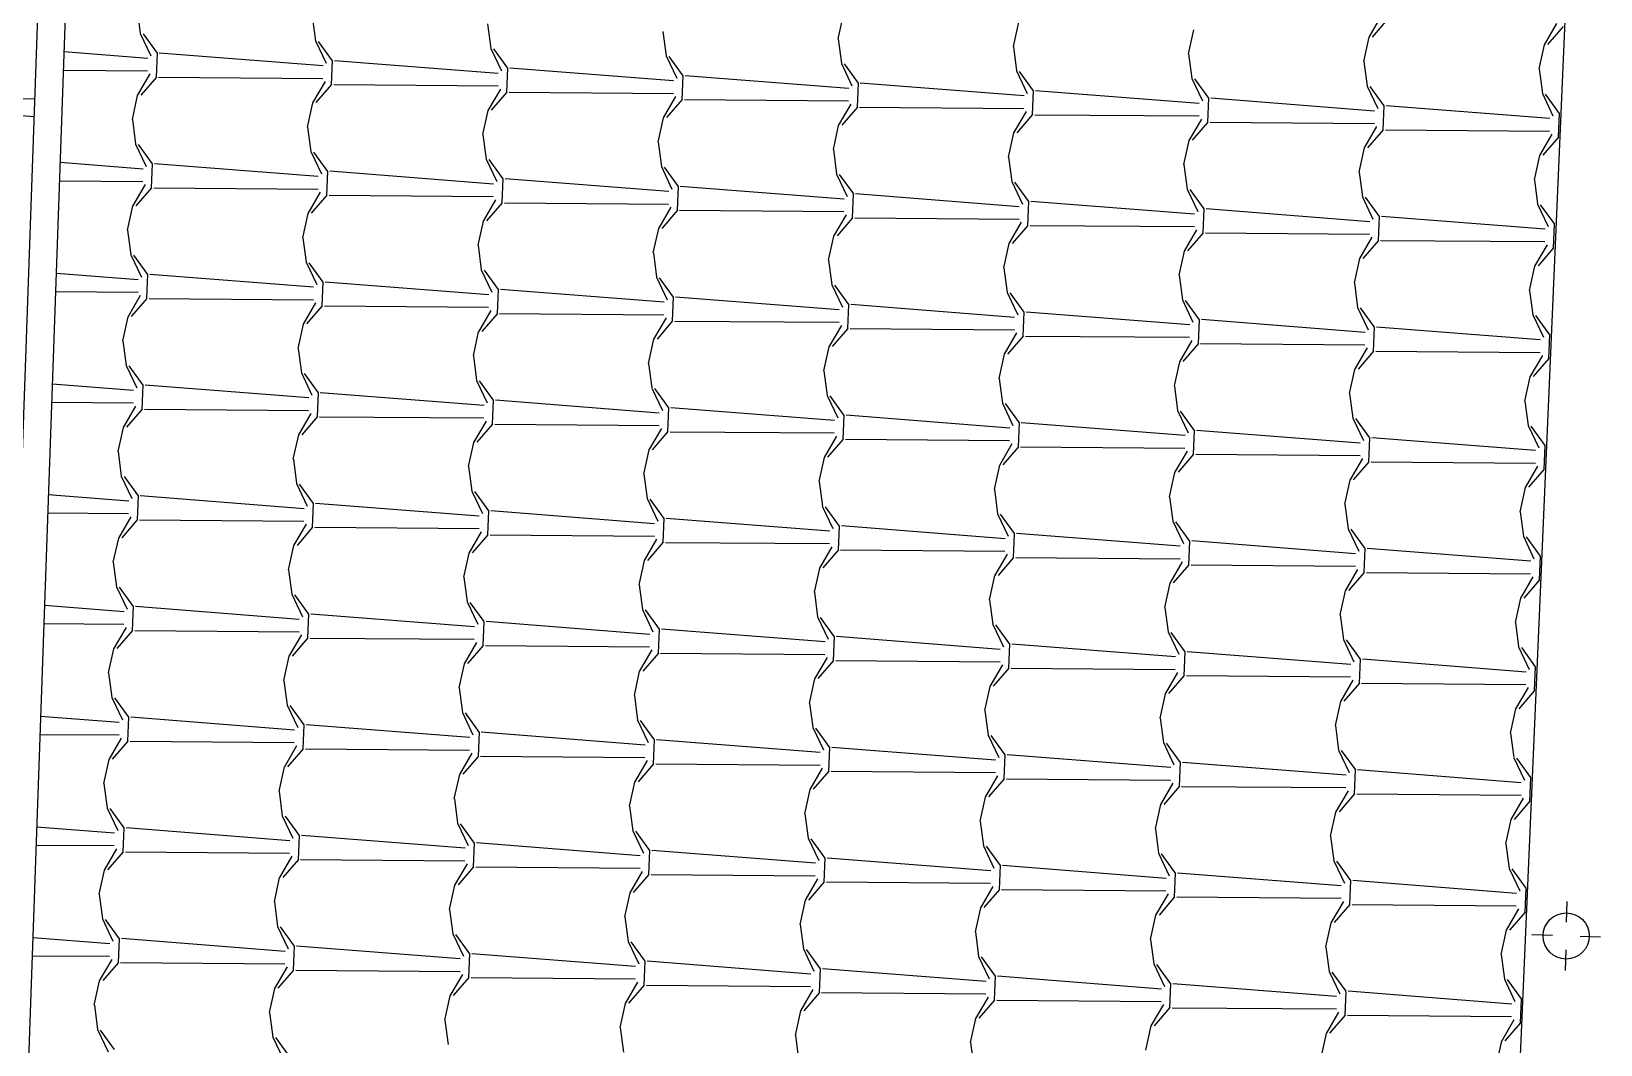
# Model space of a CAD drawing. Extents: x 1037 to 14540, y 1034 to 18285.
# Drawn here: x 6475.3 to 6815.2, y 3676.3 to 3895.8 of the extents above; entities that cross this region are included whole.
import ezdxf

# ---------------------------------------------------------------- set-up
doc = ezdxf.new("R2010")
doc.units = 0
doc.header["$LTSCALE"] = 100
doc.header["$MEASUREMENT"] = 0
doc.layers.get('0').update_dxf_attribs({"color": 240, "linetype": 'CONTINUOUS'})
for name, color, linetype in [('proiezioni', 252, 'CONTINUOUS'), ('retini copertura', 32, 'CONTINUOUS'), ('testi di progetto', 7, 'CONTINUOUS')]:
    doc.layers.add(name, color=color, linetype=linetype)

# ---------------------------------------------------------------- blocks, each defined once
blk = doc.blocks.new('*X1855')
at = {"color": 0}
for p, q in [((11.2134, 38.8), (11.3654, 38.7989)), ((11.2123, 38.7724), (11.364, 38.7606))]:
    blk.add_line(p, q, dxfattribs=at)
blk = doc.blocks.new('*X1856')
at = {"color": 0}
for p, q in [((11.5876, 38.9936), (11.5946, 38.9405)), ((11.9672, 38.9773), (11.9743, 38.9242)), ((12.3469, 38.9611), (12.3539, 38.9079)), ((13.1062, 38.9285), (13.1177, 38.9809)), ((13.4858, 38.9122), (13.4974, 38.9646)), ((14.2567, 38.9319), (14.2837, 38.9783)), ((14.2971, 38.9716), (14.2633, 38.9325)), ((14.6363, 38.9157), (14.6634, 38.962)), ((11.5946, 38.9404), (11.6176, 38.892)), ((11.6315, 38.8975), (11.6012, 38.9394)), ((11.9743, 38.9242), (11.9972, 38.8757)), ((12.7265, 38.9448), (12.7336, 38.8916)), ((13.1062, 38.9285), (13.1132, 38.8753)), ((13.8655, 38.8959), (13.877, 38.9483)), ((14.2451, 38.8796), (14.2567, 38.932)), ((14.6768, 38.9553), (14.643, 38.9162)), ((11.6107, 38.8862), (11.429, 38.9004)), ((11.6293, 38.8459), (11.6315, 38.8975)), ((11.9904, 38.8699), (11.6357, 38.8976)), ((12.0112, 38.8812), (11.9809, 38.9231)), ((12.3539, 38.9079), (12.3769, 38.8594)), ((12.3908, 38.865), (12.3605, 38.9068)), ((12.7336, 38.8916), (12.7565, 38.8431)), ((12.7705, 38.8487), (12.7402, 38.8905)), ((13.4859, 38.9122), (13.4929, 38.859)), ((13.8655, 38.8959), (13.8725, 38.8427)), ((14.6248, 38.8633), (14.6363, 38.9157)), ((11.6103, 38.8586), (11.4276, 38.86)), ((12.009, 38.8296), (12.0112, 38.8812)), ((12.37, 38.8536), (12.0154, 38.8813)), ((12.3886, 38.8133), (12.3908, 38.8649)), ((12.7497, 38.8373), (12.395, 38.865)), ((13.1132, 38.8753), (13.1362, 38.8268)), ((13.1501, 38.8324), (13.1198, 38.8743)), ((13.4929, 38.859), (13.5158, 38.8105)), ((13.5298, 38.8161), (13.4995, 38.858)), ((14.2452, 38.8796), (14.2522, 38.8264)), ((14.6248, 38.8633), (14.6318, 38.8101)), ((11.5888, 38.8062), (11.6159, 38.8525)), ((11.6293, 38.8459), (11.5955, 38.8067)), ((11.99, 38.8423), (11.6342, 38.8451)), ((11.9685, 38.7899), (11.9955, 38.8362)), ((12.009, 38.8296), (11.9751, 38.7904)), ((12.3696, 38.826), (12.0139, 38.8288)), ((12.7683, 38.797), (12.7705, 38.8486)), ((13.1293, 38.821), (12.7747, 38.8488)), ((13.1479, 38.7807), (13.1501, 38.8324)), ((13.509, 38.8048), (13.1543, 38.8325)), ((13.8725, 38.8427), (13.8955, 38.7942)), ((13.9094, 38.7998), (13.8791, 38.8417)), ((14.2522, 38.8264), (14.2751, 38.7779)), ((14.2891, 38.7835), (14.2588, 38.8254)), ((11.5773, 38.7539), (11.5888, 38.8062)), ((11.9569, 38.7376), (11.9685, 38.79)), ((12.3481, 38.7736), (12.3752, 38.8199)), ((12.3886, 38.8133), (12.3548, 38.7741)), ((12.7493, 38.8097), (12.3935, 38.8125)), ((12.7278, 38.7573), (12.7548, 38.8037)), ((12.7683, 38.797), (12.7344, 38.7579)), ((13.1289, 38.7934), (12.7732, 38.7962)), ((13.5276, 38.7644), (13.5298, 38.8161)), ((13.8886, 38.7885), (13.534, 38.8162)), ((13.9072, 38.7481), (13.9094, 38.7998)), ((14.2683, 38.7722), (13.9136, 38.7999)), ((14.6318, 38.8101), (14.6548, 38.7616)), ((14.6688, 38.7672), (14.6384, 38.8091)), ((11.5773, 38.7539), (11.5843, 38.7007)), ((12.3366, 38.7213), (12.3481, 38.7737)), ((12.7162, 38.705), (12.7278, 38.7574)), ((13.1074, 38.741), (13.1345, 38.7874)), ((13.1479, 38.7807), (13.1141, 38.7416)), ((13.5086, 38.7771), (13.1528, 38.7799)), ((13.4871, 38.7248), (13.5141, 38.7711)), ((13.5276, 38.7644), (13.4937, 38.7253)), ((13.8882, 38.7608), (13.5325, 38.7636)), ((13.8667, 38.7085), (13.8938, 38.7548)), ((14.2869, 38.7318), (14.2891, 38.7835)), ((14.6479, 38.7559), (14.2933, 38.7836)), ((14.6665, 38.7155), (14.6687, 38.7672)), ((11.9569, 38.7376), (11.964, 38.6844)), ((12.3366, 38.7213), (12.3436, 38.6681)), ((13.0959, 38.6887), (13.1074, 38.7411)), ((13.4755, 38.6724), (13.4871, 38.7248)), ((13.9072, 38.7481), (13.8734, 38.709)), ((14.2679, 38.7445), (13.9121, 38.7473)), ((14.2464, 38.6922), (14.2734, 38.7385)), ((14.2869, 38.7318), (14.253, 38.6927)), ((14.6475, 38.7282), (14.2918, 38.731)), ((14.626, 38.6759), (14.6531, 38.7222)), ((11.5843, 38.7007), (11.6073, 38.6522)), ((11.6213, 38.6578), (11.5909, 38.6996)), ((12.7163, 38.705), (12.7233, 38.6518)), ((13.0959, 38.6887), (13.1029, 38.6355)), ((13.8552, 38.6561), (13.8667, 38.7085)), ((14.2348, 38.6398), (14.2464, 38.6922)), ((14.6665, 38.7155), (14.6327, 38.6764)), ((11.6005, 38.6464), (11.4206, 38.6605)), ((11.619, 38.6061), (11.6212, 38.6577)), ((11.9801, 38.6302), (11.6255, 38.6579)), ((11.964, 38.6844), (11.9869, 38.6359)), ((12.0009, 38.6415), (11.9706, 38.6834)), ((12.3436, 38.6681), (12.3666, 38.6196)), ((12.3806, 38.6252), (12.3502, 38.6671)), ((12.7233, 38.6518), (12.7462, 38.6033)), ((13.4756, 38.6724), (13.4826, 38.6192)), ((13.8552, 38.6561), (13.8622, 38.6029)), ((14.6145, 38.6235), (14.626, 38.6759)), ((11.6, 38.6188), (11.4191, 38.6202)), ((11.9987, 38.5898), (12.0009, 38.6415)), ((12.3598, 38.6139), (12.0051, 38.6416)), ((12.3783, 38.5735), (12.3805, 38.6252)), ((12.7394, 38.5976), (12.3848, 38.6253)), ((12.7602, 38.6089), (12.7299, 38.6508)), ((13.1029, 38.6355), (13.1259, 38.587)), ((13.1399, 38.5926), (13.1095, 38.6345)), ((13.4826, 38.6192), (13.5055, 38.5707)), ((13.5195, 38.5763), (13.4892, 38.6182)), ((14.2349, 38.6398), (14.2419, 38.5866)), ((14.6145, 38.6235), (14.6215, 38.5703)), ((11.5785, 38.5664), (11.6056, 38.6128)), ((11.619, 38.6061), (11.5852, 38.567)), ((11.9797, 38.6025), (11.6239, 38.6053)), ((11.9582, 38.5501), (11.9852, 38.5965)), ((11.9987, 38.5898), (11.9649, 38.5507)), ((12.3593, 38.5862), (12.0036, 38.589)), ((12.758, 38.5572), (12.7602, 38.6089)), ((13.1191, 38.5813), (12.7644, 38.609)), ((13.1376, 38.5409), (13.1398, 38.5926)), ((13.4987, 38.565), (13.1441, 38.5927)), ((13.8622, 38.6029), (13.8852, 38.5544)), ((13.8992, 38.56), (13.8688, 38.6019)), ((14.2419, 38.5866), (14.2648, 38.5382)), ((14.2788, 38.5437), (14.2485, 38.5856)), ((11.567, 38.5141), (11.5785, 38.5665)), ((11.9466, 38.4978), (11.9582, 38.5502)), ((12.3378, 38.5338), (12.3649, 38.5802)), ((12.3783, 38.5735), (12.3445, 38.5344)), ((12.739, 38.5699), (12.3832, 38.5727)), ((12.7175, 38.5176), (12.7445, 38.5639)), ((12.758, 38.5572), (12.7242, 38.5181)), ((13.1186, 38.5536), (12.7629, 38.5564)), ((13.5173, 38.5246), (13.5195, 38.5763)), ((13.8784, 38.5487), (13.5237, 38.5764)), ((13.8969, 38.5083), (13.8991, 38.56)), ((14.258, 38.5324), (13.9034, 38.5601)), ((14.6215, 38.5703), (14.6445, 38.5219)), ((14.6585, 38.5274), (14.6281, 38.5693)), ((12.3263, 38.4815), (12.3378, 38.5339)), ((12.7059, 38.4652), (12.7175, 38.5176)), ((13.0971, 38.5013), (13.1242, 38.5476)), ((13.1376, 38.5409), (13.1038, 38.5018)), ((13.4983, 38.5373), (13.1425, 38.5401)), ((13.4768, 38.485), (13.5038, 38.5313)), ((13.5173, 38.5246), (13.4835, 38.4855)), ((13.8779, 38.521), (13.5222, 38.5238)), ((14.2766, 38.492), (14.2788, 38.5437)), ((14.6377, 38.5161), (14.283, 38.5438)), ((14.6562, 38.4757), (14.6584, 38.5274)), ((11.567, 38.5141), (11.574, 38.4609)), ((11.9467, 38.4978), (11.9537, 38.4446)), ((12.3263, 38.4815), (12.3333, 38.4283)), ((13.0856, 38.4489), (13.0971, 38.5013)), ((13.4652, 38.4326), (13.4768, 38.485)), ((13.8564, 38.4687), (13.8835, 38.515)), ((13.8969, 38.5083), (13.8631, 38.4692)), ((14.2576, 38.5047), (13.9018, 38.5075)), ((14.2361, 38.4524), (14.2631, 38.4987)), ((14.2766, 38.492), (14.2428, 38.4529)), ((14.6372, 38.4885), (14.2815, 38.4912)), ((14.6157, 38.4361), (14.6428, 38.4824)), ((11.574, 38.4609), (11.597, 38.4124)), ((11.611, 38.418), (11.5806, 38.4599)), ((12.706, 38.4652), (12.713, 38.412)), ((13.0856, 38.4489), (13.0926, 38.3957)), ((13.8449, 38.4163), (13.8564, 38.4687)), ((14.2245, 38.4), (14.2361, 38.4524)), ((14.6562, 38.4757), (14.6224, 38.4366)), ((11.5902, 38.4067), (11.4121, 38.4206)), ((11.6087, 38.3663), (11.611, 38.418)), ((11.9698, 38.3904), (11.6152, 38.4181)), ((11.9537, 38.4446), (11.9767, 38.3961)), ((11.9906, 38.4017), (11.9603, 38.4436)), ((12.3333, 38.4283), (12.3563, 38.3798)), ((12.3703, 38.3854), (12.3399, 38.4273)), ((13.4653, 38.4326), (13.4723, 38.3794)), ((13.8449, 38.4163), (13.8519, 38.3632)), ((14.6042, 38.3837), (14.6158, 38.4361)), ((11.5897, 38.379), (11.4107, 38.3804)), ((11.9884, 38.35), (11.9906, 38.4017)), ((12.3495, 38.3741), (11.9948, 38.4018)), ((12.368, 38.3337), (12.3703, 38.3854)), ((12.7291, 38.3578), (12.3745, 38.3855)), ((12.713, 38.412), (12.736, 38.3635)), ((12.7499, 38.3691), (12.7196, 38.411)), ((13.0926, 38.3957), (13.1156, 38.3473)), ((13.1296, 38.3528), (13.0992, 38.3947)), ((14.2246, 38.4), (14.2316, 38.3469)), ((14.6042, 38.3837), (14.6113, 38.3306)), ((11.5683, 38.3267), (11.5953, 38.373)), ((11.6087, 38.3663), (11.5749, 38.3272)), ((11.9694, 38.3627), (11.6136, 38.3655)), ((11.9479, 38.3104), (11.9749, 38.3567)), ((11.9884, 38.35), (11.9546, 38.3109)), ((12.349, 38.3464), (11.9933, 38.3492)), ((12.7477, 38.3174), (12.7499, 38.3691)), ((13.1088, 38.3415), (12.7541, 38.3692)), ((13.1273, 38.3011), (13.1296, 38.3528)), ((13.4884, 38.3252), (13.1338, 38.3529)), ((13.4723, 38.3794), (13.4953, 38.331)), ((13.5092, 38.3365), (13.4789, 38.3784)), ((13.8519, 38.3631), (13.8749, 38.3147)), ((13.8889, 38.3202), (13.8585, 38.3621)), ((14.2316, 38.3468), (14.2546, 38.2984)), ((14.2685, 38.3039), (14.2382, 38.3458)), ((11.5567, 38.2743), (11.5682, 38.3267)), ((12.3276, 38.2941), (12.3546, 38.3404)), ((12.368, 38.3337), (12.3342, 38.2946)), ((12.7287, 38.3301), (12.3729, 38.3329)), ((12.7072, 38.2778), (12.7342, 38.3241)), ((12.7477, 38.3174), (12.7139, 38.2783)), ((13.1083, 38.3138), (12.7526, 38.3166)), ((13.507, 38.2848), (13.5092, 38.3365)), ((13.8681, 38.3089), (13.5134, 38.3366)), ((13.8866, 38.2685), (13.8889, 38.3202)), ((14.2477, 38.2926), (13.8931, 38.3203)), ((14.6112, 38.3305), (14.6342, 38.2821)), ((14.6482, 38.2876), (14.6178, 38.3295)), ((11.9363, 38.258), (11.9479, 38.3104)), ((12.316, 38.2417), (12.3275, 38.2941)), ((12.6956, 38.2254), (12.7072, 38.2778)), ((13.0869, 38.2615), (13.1139, 38.3078)), ((13.1273, 38.3011), (13.0935, 38.262)), ((13.488, 38.2976), (13.1322, 38.3003)), ((13.4665, 38.2452), (13.4936, 38.2915)), ((13.507, 38.2848), (13.4732, 38.2457)), ((13.8676, 38.2813), (13.5119, 38.284)), ((14.2663, 38.2522), (14.2685, 38.3039)), ((14.6274, 38.2763), (14.2727, 38.304)), ((14.6459, 38.236), (14.6482, 38.2876)), ((11.5567, 38.2743), (11.5637, 38.2211)), ((11.9364, 38.258), (11.9434, 38.2048)), ((13.0753, 38.2091), (13.0868, 38.2615)), ((13.455, 38.1928), (13.4665, 38.2452)), ((13.8462, 38.2289), (13.8732, 38.2752)), ((13.8866, 38.2686), (13.8528, 38.2294)), ((14.2473, 38.265), (13.8915, 38.2677)), ((14.2258, 38.2126), (14.2529, 38.2589)), ((14.2663, 38.2523), (14.2325, 38.2131)), ((14.6269, 38.2487), (14.2712, 38.2515)), ((11.5637, 38.2211), (11.5867, 38.1726)), ((11.6007, 38.1782), (11.5703, 38.2201)), ((12.316, 38.2417), (12.323, 38.1885)), ((12.6957, 38.2254), (12.7027, 38.1723)), ((13.8346, 38.1766), (13.8462, 38.2289)), ((14.2143, 38.1603), (14.2258, 38.2126)), ((14.6055, 38.1963), (14.6325, 38.2426)), ((14.6459, 38.236), (14.6121, 38.1968)), ((11.5799, 38.1669), (11.4037, 38.1807)), ((11.5984, 38.1265), (11.6007, 38.1782)), ((11.9595, 38.1506), (11.6049, 38.1783)), ((11.9434, 38.2048), (11.9664, 38.1564)), ((11.9803, 38.1619), (11.95, 38.2038)), ((12.323, 38.1885), (12.346, 38.1401)), ((12.36, 38.1456), (12.3296, 38.1875)), ((13.0753, 38.2091), (13.0823, 38.156)), ((13.455, 38.1928), (13.462, 38.1397)), ((13.8346, 38.1765), (13.8417, 38.1234)), ((14.5939, 38.144), (14.6055, 38.1963)), ((11.9781, 38.1102), (11.9803, 38.1619)), ((12.3392, 38.1343), (11.9845, 38.162)), ((12.3577, 38.0939), (12.36, 38.1456)), ((12.7188, 38.118), (12.3642, 38.1457)), ((12.7027, 38.1722), (12.7257, 38.1238)), ((12.7396, 38.1293), (12.7093, 38.1712)), ((13.0823, 38.1559), (13.1053, 38.1075)), ((13.1193, 38.113), (13.0889, 38.1549)), ((14.2143, 38.1603), (14.2213, 38.1071)), ((14.5939, 38.144), (14.601, 38.0908)), ((11.5794, 38.1392), (11.4023, 38.1406)), ((11.558, 38.0869), (11.585, 38.1332)), ((11.5984, 38.1265), (11.5646, 38.0874)), ((11.9591, 38.1229), (11.6033, 38.1257)), ((11.9376, 38.0706), (11.9647, 38.1169)), ((11.9781, 38.1102), (11.9443, 38.0711)), ((12.3387, 38.1067), (11.983, 38.1094)), ((12.7374, 38.0776), (12.7396, 38.1293)), ((13.0985, 38.1017), (12.7438, 38.1294)), ((13.117, 38.0613), (13.1193, 38.113)), ((13.4781, 38.0854), (13.1235, 38.1131)), ((13.462, 38.1396), (13.485, 38.0912)), ((13.4989, 38.0967), (13.4686, 38.1386)), ((13.8416, 38.1234), (13.8646, 38.0749)), ((13.8786, 38.0804), (13.8482, 38.1223)), ((11.5464, 38.0345), (11.5579, 38.0869)), ((12.3173, 38.0543), (12.3443, 38.1006)), ((12.3577, 38.0939), (12.3239, 38.0548)), ((12.7184, 38.0904), (12.3626, 38.0931)), ((12.6969, 38.038), (12.724, 38.0843)), ((12.7374, 38.0777), (12.7036, 38.0385)), ((13.098, 38.0741), (12.7423, 38.0768)), ((13.4967, 38.0451), (13.4989, 38.0967)), ((13.8578, 38.0691), (13.5031, 38.0968)), ((13.8763, 38.0288), (13.8786, 38.0804)), ((14.2374, 38.0528), (13.8828, 38.0805)), ((14.2213, 38.1071), (14.2443, 38.0586)), ((14.2582, 38.0642), (14.2279, 38.106)), ((14.6009, 38.0908), (14.6239, 38.0423)), ((14.6379, 38.0479), (14.6075, 38.0898)), ((11.926, 38.0182), (11.9376, 38.0706)), ((12.3057, 38.0019), (12.3172, 38.0543)), ((13.0766, 38.0217), (13.1036, 38.068)), ((13.117, 38.0614), (13.0832, 38.0222)), ((13.4777, 38.0578), (13.1219, 38.0606)), ((13.4562, 38.0054), (13.4833, 38.0517)), ((13.4967, 38.0451), (13.4629, 38.0059)), ((13.8573, 38.0415), (13.5016, 38.0443)), ((14.256, 38.0125), (14.2582, 38.0641)), ((14.6171, 38.0365), (14.2624, 38.0643)), ((14.6356, 37.9962), (14.6379, 38.0478)), ((11.5464, 38.0345), (11.5534, 37.9813)), ((11.9261, 38.0182), (11.9331, 37.9651)), ((12.6854, 37.9857), (12.6969, 38.038)), ((13.065, 37.9694), (13.0766, 38.0217)), ((13.8359, 37.9891), (13.8629, 38.0354)), ((13.8763, 38.0288), (13.8425, 37.9896)), ((14.237, 38.0252), (13.8812, 38.028)), ((14.2155, 37.9728), (14.2426, 38.0192)), ((14.256, 38.0125), (14.2222, 37.9733)), ((14.6166, 38.0089), (14.2609, 38.0117)), ((11.5534, 37.9813), (11.5764, 37.9329)), ((11.5904, 37.9384), (11.56, 37.9803)), ((12.3057, 38.0019), (12.3127, 37.9488)), ((12.6854, 37.9856), (12.6924, 37.9325)), ((13.4447, 37.9531), (13.4562, 38.0054)), ((13.8243, 37.9368), (13.8359, 37.9891)), ((14.204, 37.9205), (14.2155, 37.9729)), ((14.5952, 37.9565), (14.6222, 38.0029)), ((14.6356, 37.9962), (14.6018, 37.9571)), ((11.5696, 37.9271), (11.3953, 37.9407)), ((11.5882, 37.8867), (11.5904, 37.9384)), ((11.9492, 37.9108), (11.5946, 37.9385)), ((11.9331, 37.965), (11.9561, 37.9166)), ((11.97, 37.9221), (11.9397, 37.964)), ((12.3127, 37.9487), (12.3357, 37.9003)), ((12.3497, 37.9058), (12.3193, 37.9477)), ((13.065, 37.9694), (13.0721, 37.9162)), ((13.4447, 37.9531), (13.4517, 37.8999)), ((14.5836, 37.9042), (14.5952, 37.9566)), ((11.9678, 37.8704), (11.97, 37.9221)), ((12.3289, 37.8945), (11.9742, 37.9222)), ((12.3475, 37.8542), (12.3497, 37.9058)), ((12.7085, 37.8782), (12.3539, 37.9059)), ((12.6924, 37.9325), (12.7154, 37.884)), ((12.7293, 37.8895), (12.699, 37.9314)), ((13.072, 37.9162), (13.095, 37.8677)), ((13.109, 37.8732), (13.0787, 37.9151)), ((13.8243, 37.9368), (13.8314, 37.8836)), ((14.204, 37.9205), (14.211, 37.8673)), ((14.5837, 37.9042), (14.5907, 37.851)), ((11.5691, 37.8995), (11.3938, 37.9008)), ((11.5477, 37.8471), (11.5747, 37.8934)), ((11.5881, 37.8868), (11.5543, 37.8476)), ((11.9488, 37.8832), (11.5931, 37.886)), ((11.9273, 37.8308), (11.9544, 37.8771)), ((11.9678, 37.8705), (11.934, 37.8313)), ((12.3284, 37.8669), (11.9727, 37.8697)), ((12.7271, 37.8379), (12.7293, 37.8895)), ((13.0882, 37.8619), (12.7335, 37.8896)), ((13.1068, 37.8216), (13.109, 37.8732)), ((13.4678, 37.8456), (13.1132, 37.8734)), ((13.4517, 37.8999), (13.4747, 37.8514)), ((13.4886, 37.857), (13.4583, 37.8988)), ((13.8313, 37.8836), (13.8543, 37.8351)), ((13.8683, 37.8407), (13.838, 37.8826)), ((11.5361, 37.7948), (11.5477, 37.8471)), ((12.307, 37.8145), (12.334, 37.8608)), ((12.3474, 37.8542), (12.3136, 37.815)), ((12.7081, 37.8506), (12.3524, 37.8534)), ((12.6866, 37.7982), (12.7137, 37.8445)), ((12.7271, 37.8379), (12.6933, 37.7987)), ((13.0877, 37.8343), (12.732, 37.8371)), ((13.4864, 37.8053), (13.4886, 37.8569)), ((13.8475, 37.8294), (13.4928, 37.8571)), ((13.8661, 37.789), (13.8683, 37.8407)), ((14.2272, 37.8131), (13.8725, 37.8408)), ((14.211, 37.8673), (14.234, 37.8188)), ((14.2479, 37.8244), (14.2176, 37.8663)), ((14.5906, 37.851), (14.6136, 37.8025)), ((14.6276, 37.8081), (14.5973, 37.85)), ((11.9158, 37.7785), (11.9273, 37.8308)), ((12.2954, 37.7622), (12.307, 37.8145)), ((13.0663, 37.7819), (13.0933, 37.8282)), ((13.1067, 37.8216), (13.0729, 37.7824)), ((13.4674, 37.818), (13.1117, 37.8208)), ((13.4459, 37.7656), (13.473, 37.812)), ((13.4864, 37.8053), (13.4526, 37.7662)), ((13.847, 37.8017), (13.4913, 37.8045)), ((14.2457, 37.7727), (14.2479, 37.8244)), ((14.6068, 37.7968), (14.2521, 37.8245)), ((14.6254, 37.7564), (14.6276, 37.8081)), ((11.5361, 37.7947), (11.5432, 37.7416)), ((11.9158, 37.7785), (11.9228, 37.7253)), ((12.6751, 37.7459), (12.6866, 37.7983)), ((13.0547, 37.7296), (13.0663, 37.782)), ((13.8256, 37.7493), (13.8526, 37.7957)), ((13.866, 37.789), (13.8322, 37.7499)), ((14.2267, 37.7854), (13.871, 37.7882)), ((14.2052, 37.7331), (14.2323, 37.7794)), ((14.2457, 37.7727), (14.2119, 37.7336)), ((14.6063, 37.7691), (14.2506, 37.7719)), ((11.5432, 37.7416), (11.5661, 37.6931)), ((11.5801, 37.6986), (11.5498, 37.7405)), ((12.2954, 37.7622), (12.3025, 37.709)), ((12.6751, 37.7459), (12.6821, 37.6927)), ((13.4344, 37.7133), (13.4459, 37.7657)), ((13.814, 37.697), (13.8256, 37.7494)), ((14.5849, 37.7168), (14.6119, 37.7631)), ((14.6254, 37.7564), (14.5915, 37.7173)), ((11.5593, 37.6873), (11.3868, 37.7008)), ((11.9228, 37.7253), (11.9458, 37.6768)), ((11.9597, 37.6823), (11.9294, 37.7242)), ((12.3025, 37.709), (12.3254, 37.6605)), ((12.3394, 37.6661), (12.3091, 37.7079)), ((13.0547, 37.7296), (13.0618, 37.6764)), ((13.4344, 37.7133), (13.4414, 37.6601)), ((14.1937, 37.6807), (14.2052, 37.7331)), ((14.5733, 37.6644), (14.5849, 37.7168)), ((11.5779, 37.647), (11.5801, 37.6986)), ((11.939, 37.671), (11.5843, 37.6987)), ((11.9575, 37.6307), (11.9597, 37.6823)), ((12.3186, 37.6547), (11.964, 37.6825)), ((12.3372, 37.6144), (12.3394, 37.666)), ((12.6983, 37.6385), (12.3436, 37.6662)), ((12.6821, 37.6927), (12.7051, 37.6442)), ((12.719, 37.6498), (12.6887, 37.6917)), ((13.0618, 37.6764), (13.0847, 37.6279)), ((13.0987, 37.6335), (13.0684, 37.6754)), ((13.8141, 37.697), (13.8211, 37.6438)), ((14.1937, 37.6807), (14.2007, 37.6275)), ((11.5588, 37.6597), (11.3854, 37.661)), ((11.5374, 37.6073), (11.5644, 37.6536)), ((11.5779, 37.647), (11.544, 37.6078)), ((11.9385, 37.6434), (11.5828, 37.6462)), ((11.917, 37.591), (11.9441, 37.6373)), ((12.7168, 37.5981), (12.719, 37.6498)), ((13.0779, 37.6222), (12.7233, 37.6499)), ((13.0965, 37.5818), (13.0987, 37.6335)), ((13.4576, 37.6059), (13.1029, 37.6336)), ((13.4414, 37.6601), (13.4644, 37.6116)), ((13.4783, 37.6172), (13.448, 37.6591)), ((13.8211, 37.6438), (13.844, 37.5953)), ((13.858, 37.6009), (13.8277, 37.6428)), ((14.5734, 37.6644), (14.5804, 37.6112)), ((11.5258, 37.555), (11.5374, 37.6074)), ((11.9575, 37.6307), (11.9237, 37.5915)), ((12.3181, 37.6271), (11.9624, 37.6299)), ((12.2967, 37.5747), (12.3237, 37.6211)), ((12.3372, 37.6144), (12.3033, 37.5753)), ((12.6978, 37.6108), (12.3421, 37.6136)), ((12.6763, 37.5584), (12.7034, 37.6048)), ((12.7168, 37.5981), (12.683, 37.559)), ((13.4761, 37.5655), (13.4783, 37.6172)), ((13.8372, 37.5896), (13.4826, 37.6173)), ((13.8558, 37.5492), (13.858, 37.6009)), ((14.2169, 37.5733), (13.8622, 37.601)), ((14.2007, 37.6275), (14.2237, 37.579)), ((14.2376, 37.5846), (14.2073, 37.6265)), ((14.5804, 37.6112), (14.6033, 37.5627)), ((14.6173, 37.5683), (14.587, 37.6102)), ((11.9055, 37.5387), (11.917, 37.5911)), ((12.2851, 37.5224), (12.2967, 37.5748)), ((13.0774, 37.5945), (12.7217, 37.5973)), ((13.056, 37.5421), (13.083, 37.5885)), ((13.0965, 37.5818), (13.0626, 37.5427)), ((13.4571, 37.5782), (13.1014, 37.581)), ((13.4356, 37.5259), (13.4627, 37.5722)), ((13.4761, 37.5655), (13.4423, 37.5264)), ((13.8367, 37.5619), (13.481, 37.5647)), ((14.2354, 37.5329), (14.2376, 37.5846)), ((14.5965, 37.557), (14.2419, 37.5847)), ((14.6151, 37.5166), (14.6173, 37.5683)), ((11.5258, 37.555), (11.5329, 37.5018)), ((11.9055, 37.5387), (11.9125, 37.4855)), ((12.6648, 37.5061), (12.6763, 37.5585)), ((13.0444, 37.4898), (13.056, 37.5422)), ((13.8153, 37.5096), (13.8423, 37.5559)), ((13.8558, 37.5492), (13.8219, 37.5101)), ((14.2164, 37.5456), (13.8607, 37.5484)), ((14.1949, 37.4933), (14.222, 37.5396)), ((14.2354, 37.5329), (14.2016, 37.4938)), ((14.596, 37.5293), (14.2403, 37.5321)), ((11.5329, 37.5018), (11.5558, 37.4533)), ((11.5698, 37.4589), (11.5395, 37.5007)), ((12.2851, 37.5224), (12.2922, 37.4692)), ((12.6648, 37.5061), (12.6718, 37.4529)), ((13.4241, 37.4735), (13.4356, 37.5259)), ((13.8037, 37.4572), (13.8153, 37.5096)), ((14.5746, 37.477), (14.6016, 37.5233)), ((14.6151, 37.5166), (14.5812, 37.4775)), ((11.9125, 37.4855), (11.9355, 37.437)), ((11.9495, 37.4426), (11.9191, 37.4845)), ((12.2922, 37.4692), (12.3151, 37.4207)), ((12.3291, 37.4263), (12.2988, 37.4682)), ((13.0445, 37.4898), (13.0515, 37.4366)), ((13.4241, 37.4735), (13.4311, 37.4203)), ((14.1834, 37.4409), (14.1949, 37.4933)), ((14.563, 37.4246), (14.5746, 37.477)), ((11.549, 37.4476), (11.3784, 37.4609)), ((11.5676, 37.4072), (11.5698, 37.4589)), ((11.9287, 37.4313), (11.574, 37.459)), ((11.9472, 37.3909), (11.9494, 37.4426)), ((12.3083, 37.415), (11.9537, 37.4427)), ((12.6718, 37.4529), (12.6948, 37.4044)), ((12.7088, 37.41), (12.6784, 37.4519)), ((13.0515, 37.4366), (13.0744, 37.3881)), ((13.0884, 37.3937), (13.0581, 37.4356)), ((13.8038, 37.4572), (13.8108, 37.404)), ((14.1834, 37.4409), (14.1904, 37.3877)), ((11.5485, 37.4199), (11.377, 37.4212)), ((11.5271, 37.3675), (11.5541, 37.4139)), ((11.5676, 37.4072), (11.5338, 37.3681)), ((11.9282, 37.4036), (11.5725, 37.4064)), ((11.9067, 37.3512), (11.9338, 37.3976)), ((12.3269, 37.3746), (12.3291, 37.4263)), ((12.688, 37.3987), (12.3333, 37.4264)), ((12.7065, 37.3583), (12.7087, 37.41)), ((13.0676, 37.3824), (12.713, 37.4101)), ((13.0862, 37.342), (13.0884, 37.3937)), ((13.4473, 37.3661), (13.0926, 37.3938)), ((13.4311, 37.4203), (13.4541, 37.3718)), ((13.4681, 37.3774), (13.4377, 37.4193)), ((13.8108, 37.404), (13.8337, 37.3556)), ((13.8477, 37.3611), (13.8174, 37.403)), ((14.5631, 37.4246), (14.5701, 37.3715)), ((11.5155, 37.3152), (11.5271, 37.3676)), ((11.9472, 37.3909), (11.9134, 37.3518)), ((12.3078, 37.3873), (11.9521, 37.3901)), ((12.2864, 37.335), (12.3134, 37.3813)), ((12.3269, 37.3746), (12.2931, 37.3355)), ((12.6875, 37.371), (12.3318, 37.3738)), ((12.666, 37.3187), (12.6931, 37.365)), ((13.4658, 37.3257), (13.468, 37.3774)), ((13.8269, 37.3498), (13.4723, 37.3775)), ((13.8455, 37.3094), (13.8477, 37.3611)), ((14.2066, 37.3335), (13.8519, 37.3612)), ((14.1904, 37.3877), (14.2134, 37.3393)), ((14.2274, 37.3448), (14.197, 37.3867)), ((14.5701, 37.3714), (14.593, 37.323)), ((14.607, 37.3285), (14.5767, 37.3704)), ((11.8952, 37.2989), (11.9067, 37.3513)), ((12.2748, 37.2826), (12.2864, 37.335)), ((12.7065, 37.3583), (12.6727, 37.3192)), ((13.0671, 37.3547), (12.7114, 37.3575)), ((13.0457, 37.3024), (13.0727, 37.3487)), ((13.0862, 37.342), (13.0524, 37.3029)), ((13.4468, 37.3384), (13.0911, 37.3412)), ((13.4253, 37.2861), (13.4524, 37.3324)), ((13.4658, 37.3257), (13.432, 37.2866)), ((14.2251, 37.2931), (14.2273, 37.3448)), ((14.5862, 37.3172), (14.2316, 37.3449)), ((14.6048, 37.2768), (14.607, 37.3285)), ((11.5156, 37.3152), (11.5226, 37.262)), ((11.8952, 37.2989), (11.9022, 37.2457)), ((12.6545, 37.2663), (12.666, 37.3187)), ((13.0341, 37.25), (13.0457, 37.3024)), ((13.8264, 37.3222), (13.4707, 37.3249)), ((13.805, 37.2698), (13.832, 37.3161)), ((13.8455, 37.3094), (13.8117, 37.2703)), ((14.2061, 37.3059), (13.8504, 37.3086)), ((14.1846, 37.2535), (14.2117, 37.2998)), ((14.2251, 37.2931), (14.1913, 37.254)), ((14.5857, 37.2896), (14.23, 37.2923)), ((11.5226, 37.262), (11.5456, 37.2135)), ((11.5595, 37.2191), (11.5292, 37.261)), ((12.2749, 37.2826), (12.2819, 37.2294)), ((12.6545, 37.2663), (12.6615, 37.2131)), ((13.4138, 37.2337), (13.4253, 37.2861)), ((13.7934, 37.2174), (13.805, 37.2698)), ((14.5643, 37.2372), (14.5913, 37.2835)), ((14.6048, 37.2769), (14.571, 37.2377)), ((11.9022, 37.2457), (11.9252, 37.1972)), ((11.9392, 37.2028), (11.9088, 37.2447)), ((12.2819, 37.2294), (12.3049, 37.1809)), ((12.3188, 37.1865), (12.2885, 37.2284)), ((13.0342, 37.25), (13.0412, 37.1968)), ((13.4138, 37.2337), (13.4208, 37.1805)), ((14.1731, 37.2011), (14.1846, 37.2535)), ((14.5528, 37.1848), (14.5643, 37.2372)), ((11.5387, 37.2078), (11.3699, 37.221)), ((11.5573, 37.1674), (11.5595, 37.2191)), ((11.9184, 37.1915), (11.5637, 37.2192)), ((11.9369, 37.1511), (11.9392, 37.2028)), ((12.298, 37.1752), (11.9434, 37.2029)), ((12.6615, 37.2131), (12.6845, 37.1647)), ((12.6985, 37.1702), (12.6681, 37.2121)), ((13.0412, 37.1968), (13.0642, 37.1484)), ((13.0781, 37.1539), (13.0478, 37.1958)), ((13.7935, 37.2174), (13.8005, 37.1643)), ((14.1731, 37.2011), (14.1801, 37.148)), ((11.5382, 37.1801), (11.3686, 37.1815)), ((11.5168, 37.1278), (11.5438, 37.1741)), ((11.5573, 37.1674), (11.5235, 37.1283)), ((11.9179, 37.1638), (11.5622, 37.1666)), ((11.8965, 37.1115), (11.9235, 37.1578)), ((12.3166, 37.1348), (12.3188, 37.1865)), ((12.6777, 37.1589), (12.323, 37.1866)), ((12.6962, 37.1185), (12.6985, 37.1702)), ((13.0573, 37.1426), (12.7027, 37.1703)), ((13.4208, 37.1805), (13.4438, 37.1321)), ((13.4578, 37.1376), (13.4274, 37.1795)), ((13.8005, 37.1642), (13.8235, 37.1158)), ((13.8374, 37.1213), (13.8071, 37.1632)), ((14.5528, 37.1848), (14.5598, 37.1317)), ((11.5052, 37.0754), (11.5168, 37.1278)), ((11.9369, 37.1511), (11.9031, 37.112)), ((12.2975, 37.1475), (11.9418, 37.1503)), ((12.2761, 37.0952), (12.3031, 37.1415)), ((12.3166, 37.1348), (12.2828, 37.0957)), ((12.6772, 37.1313), (12.3215, 37.134)), ((12.6558, 37.0789), (12.6828, 37.1252)), ((13.0759, 37.1022), (13.0781, 37.1539)), ((13.437, 37.1263), (13.0823, 37.154)), ((13.4555, 37.0859), (13.4578, 37.1376)), ((13.8166, 37.11), (13.462, 37.1377)), ((14.1801, 37.1479), (14.2031, 37.0995)), ((14.2171, 37.105), (14.1867, 37.1469)), ((14.5598, 37.1317), (14.5828, 37.0832)), ((14.5967, 37.0887), (14.5664, 37.1306)), ((11.8849, 37.0591), (11.8964, 37.1115)), ((12.2645, 37.0428), (12.2761, 37.0952)), ((12.6962, 37.1185), (12.6624, 37.0794)), ((13.0568, 37.115), (12.7011, 37.1177)), ((13.0354, 37.0626), (13.0625, 37.1089)), ((13.0759, 37.1022), (13.0421, 37.0631)), ((13.4365, 37.0987), (13.0808, 37.1014)), ((13.4151, 37.0463), (13.4421, 37.0926)), ((13.8352, 37.0696), (13.8374, 37.1213)), ((14.1963, 37.0937), (13.8416, 37.1214)), ((14.2148, 37.0534), (14.2171, 37.105)), ((14.5759, 37.0774), (14.2213, 37.1051)), ((14.5945, 37.0371), (14.5967, 37.0887)), ((11.5053, 37.0754), (11.5123, 37.0222)), ((11.8849, 37.0591), (11.8919, 37.0059)), ((12.6442, 37.0265), (12.6557, 37.0789)), ((13.0238, 37.0102), (13.0354, 37.0626)), ((13.4555, 37.0859), (13.4217, 37.0468)), ((13.8161, 37.0824), (13.4604, 37.0852)), ((13.7947, 37.03), (13.8218, 37.0763)), ((13.8352, 37.0697), (13.8014, 37.0305)), ((14.1958, 37.0661), (13.8401, 37.0689)), ((14.1744, 37.0137), (14.2014, 37.06)), ((11.5123, 37.0222), (11.5353, 36.9738)), ((11.5492, 36.9793), (11.5189, 37.0212)), ((12.2646, 37.0428), (12.2716, 36.9896)), ((12.6442, 37.0265), (12.6512, 36.9734)), ((13.4035, 36.9939), (13.4151, 37.0463)), ((13.7832, 36.9777), (13.7947, 37.03)), ((14.2148, 37.0534), (14.181, 37.0142)), ((14.5754, 37.0498), (14.2197, 37.0526)), ((14.554, 36.9974), (14.5811, 37.0437)), ((14.5945, 37.0371), (14.5607, 36.9979)), ((11.8919, 37.0059), (11.9149, 36.9575)), ((11.9289, 36.963), (11.8985, 37.0049)), ((12.2716, 36.9896), (12.2946, 36.9412)), ((12.3085, 36.9467), (12.2782, 36.9886)), ((13.0239, 37.0102), (13.0309, 36.9571)), ((13.4035, 36.9939), (13.4105, 36.9408)), ((14.1628, 36.9614), (14.1744, 37.0137)), ((14.5425, 36.9451), (14.554, 36.9974)), ((11.5285, 36.968), (11.3615, 36.981)), ((11.547, 36.9276), (11.5492, 36.9793)), ((11.9081, 36.9517), (11.5535, 36.9794)), ((11.9266, 36.9113), (11.9289, 36.963)), ((12.2878, 36.9354), (11.9331, 36.9631)), ((12.6512, 36.9733), (12.6742, 36.9249)), ((12.6882, 36.9304), (12.6578, 36.9723)), ((13.0309, 36.957), (13.0539, 36.9086)), ((13.0678, 36.9141), (13.0375, 36.956)), ((13.7832, 36.9777), (13.7902, 36.9245)), ((14.1628, 36.9614), (14.1699, 36.9082)), ((11.5279, 36.9404), (11.3601, 36.9417)), ((11.5065, 36.888), (11.5336, 36.9343)), ((11.547, 36.9276), (11.5132, 36.8885)), ((11.9076, 36.9241), (11.5519, 36.9268)), ((11.8862, 36.8717), (11.9132, 36.918)), ((12.3063, 36.895), (12.3085, 36.9467)), ((12.6674, 36.9191), (12.3128, 36.9468)), ((12.6859, 36.8787), (12.6882, 36.9304)), ((13.0471, 36.9028), (12.6924, 36.9305)), ((13.4105, 36.9408), (13.4335, 36.8923)), ((13.4475, 36.8978), (13.4171, 36.9397)), ((13.7902, 36.9245), (13.8132, 36.876)), ((13.8271, 36.8815), (13.7968, 36.9234)), ((14.5425, 36.9451), (14.5495, 36.8919)), ((11.4949, 36.8356), (11.5065, 36.888)), ((11.9266, 36.9113), (11.8928, 36.8722)), ((12.2872, 36.9078), (11.9315, 36.9106)), ((12.2658, 36.8554), (12.2929, 36.9017)), ((12.3063, 36.895), (12.2725, 36.8559)), ((12.6669, 36.8915), (12.3112, 36.8943)), ((12.6455, 36.8391), (12.6725, 36.8854)), ((13.0656, 36.8624), (13.0678, 36.9141)), ((13.4267, 36.8865), (13.0721, 36.9142)), ((13.4452, 36.8462), (13.4475, 36.8978)), ((13.8064, 36.8702), (13.4517, 36.898)), ((14.1698, 36.9082), (14.1928, 36.8597)), ((14.2068, 36.8653), (14.1764, 36.9071)), ((14.5495, 36.8919), (14.5725, 36.8434)), ((14.5864, 36.849), (14.5561, 36.8909)), ((11.8746, 36.8193), (11.8861, 36.8717)), ((12.2542, 36.803), (12.2658, 36.8554)), ((12.6859, 36.8788), (12.6521, 36.8396)), ((13.0465, 36.8752), (12.6908, 36.878)), ((13.0251, 36.8228), (13.0522, 36.8691)), ((13.0656, 36.8625), (13.0318, 36.8233)), ((13.4262, 36.8589), (13.0705, 36.8617)), ((13.4048, 36.8065), (13.4318, 36.8528)), ((13.8249, 36.8299), (13.8271, 36.8815)), ((14.186, 36.854), (13.8314, 36.8817)), ((14.2045, 36.8136), (14.2068, 36.8652)), ((14.5657, 36.8377), (14.211, 36.8654)), ((11.495, 36.8356), (11.502, 36.7825)), ((11.8746, 36.8193), (11.8816, 36.7662)), ((12.6339, 36.7868), (12.6455, 36.8391)), ((13.0136, 36.7705), (13.0251, 36.8228)), ((13.4452, 36.8462), (13.4114, 36.807)), ((13.8058, 36.8426), (13.4501, 36.8454)), ((13.7844, 36.7902), (13.8115, 36.8365)), ((13.8249, 36.8299), (13.7911, 36.7907)), ((14.1855, 36.8263), (13.8298, 36.8291)), ((14.1641, 36.7739), (14.1911, 36.8203)), ((14.5842, 36.7973), (14.5864, 36.849)), ((11.502, 36.7824), (11.525, 36.734)), ((12.2543, 36.803), (12.2613, 36.7499)), ((12.6339, 36.7867), (12.641, 36.7336)), ((13.3932, 36.7542), (13.4048, 36.8065)), ((13.7729, 36.7379), (13.7844, 36.7903)), ((14.2045, 36.8136), (14.1707, 36.7744)), ((14.5651, 36.81), (14.2094, 36.8128)), ((14.5437, 36.7576), (14.5708, 36.804)), ((14.5842, 36.7973), (14.5504, 36.7582)), ((11.5389, 36.7395), (11.5086, 36.7814)), ((11.8816, 36.7661), (11.9046, 36.7177)), ((11.9186, 36.7232), (11.8882, 36.7651)), ((13.0136, 36.7705), (13.0206, 36.7173)), ((13.3932, 36.7542), (13.4003, 36.701)), ((14.1525, 36.7216), (14.1641, 36.774)), ((14.5322, 36.7053), (14.5437, 36.7577))]:
    blk.add_line(p, q, dxfattribs=at)

msp = doc.modelspace()

# ---------------------------------------------------------------- linework, layer by layer
at = {"layer": 'proiezioni'}
for p, q in [((6481.68, 4044.13), (6406.14, 1895.83)), ((6487.68, 4043.92), (6412.13, 1895.62)), ((6757.51, 2733.16), (6813.03, 4026.87))]:
    msp.add_line(p, q, dxfattribs=at)
at = {"layer": 'testi di progetto'}
for p, q in [((6807.84, 3702.82), (6807.96, 3707.27)), ((6804.76, 3699.9), (6800.31, 3700.03)), ((6810.76, 3699.74), (6815.21, 3699.62)), ((6807.68, 3696.82), (6807.56, 3692.37))]:
    msp.add_line(p, q, dxfattribs=at)
msp.add_circle((6807.76, 3699.82), 5, dxfattribs=at)

# ---------------------------------------------------------------- block references
at = {"layer": 'retini copertura', "xscale": 100, "yscale": 100, "zscale": 100}
for name in ['*X1855', '*X1856']:
    msp.add_blockref(name, (5339.41, 1.3), dxfattribs=at)

doc.saveas('drawing.dxf')
